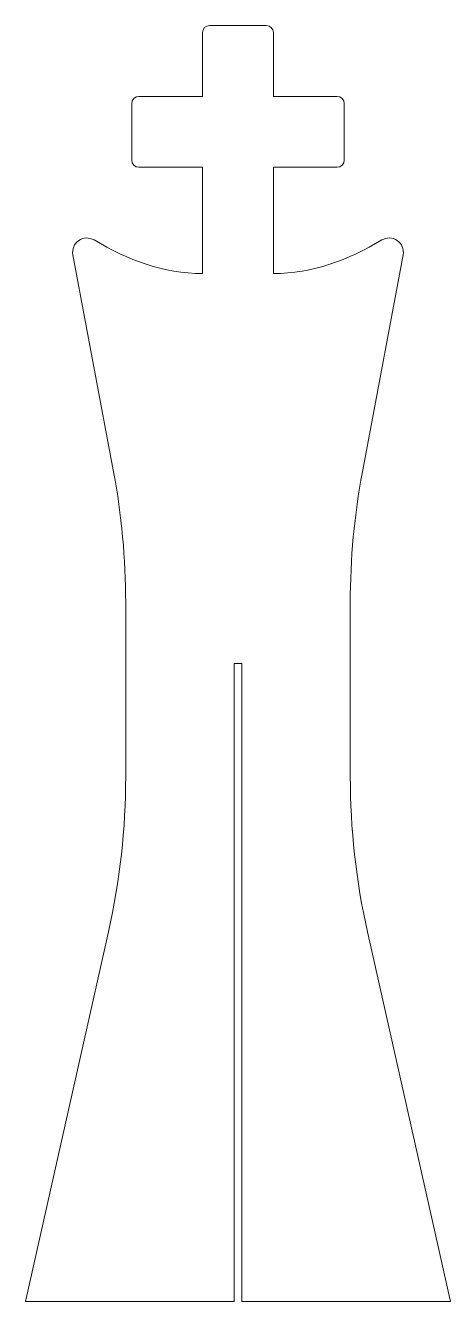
# Model space of a CAD drawing. Header units: inches. Extents: x 0.6 to 9.6, y -9.7 to 17.3.
import ezdxf

# ---------------------------------------------------------------- set-up
doc = ezdxf.new("R2010")
doc.units = ezdxf.units.IN
doc.header["$MEASUREMENT"] = 0
doc.layers.add('VISIBLE', color=7, linetype='Continuous', lineweight=0)

msp = doc.modelspace()

# ---------------------------------------------------------------- linework, layer by layer
at = {"layer": 'VISIBLE'}
for p, q in [((4.454, 17.323), (5.654, 17.323)), ((4.304, 15.823), (4.304, 17.173)), ((5.804, 17.173), (5.804, 15.823)), ((2.804, 14.473), (2.804, 15.673)), ((2.954, 15.823), (4.304, 15.823)), ((5.804, 15.823), (7.154, 15.823)), ((7.304, 15.673), (7.304, 14.473)), ((4.304, 14.323), (2.954, 14.323)), ((4.304, 12.073), (4.304, 14.323)), ((5.804, 14.323), (5.804, 12.073)), ((7.154, 14.323), (5.804, 14.323)), ((2.419, 7.876), (1.557, 12.473)), ((8.551, 12.473), (7.689, 7.876)), ((2.676, 1.433), (2.676, 5.112)), ((7.432, 5.112), (7.432, 1.433)), ((4.976, -9.677), (4.976, 3.823)), ((4.976, 3.823), (5.133, 3.823)), ((5.133, 3.823), (5.133, -9.677)), ((0.554, -9.677), (2.311, -1.855)), ((7.797, -1.855), (9.554, -9.677)), ((4.976, -9.677), (0.554, -9.677)), ((9.554, -9.677), (5.133, -9.677))]:
    msp.add_line(p, q, dxfattribs=at)
for centre, radius, start, end in [((4.454, 17.173), 0.15, 90, 180), ((5.654, 17.173), 0.15, 0, 90), ((2.954, 15.673), 0.15, 90, 180), ((7.154, 15.673), 0.15, 360, 90), ((2.954, 14.473), 0.15, 180, 270), ((7.154, 14.473), 0.15, 270, 0), ((1.852, 12.528), 0.3, 59.0095, 190.6197), ((8.256, 12.528), 0.3, 349.3803, 120.9905), ((-12.324, 5.112), 15, 0, 10.6197), ((22.432, 5.112), 15, 169.3803, 180), ((-12.324, 1.433), 15, 347.3395, 0), ((22.432, 1.433), 15, 180, 192.6605)]:
    msp.add_arc(centre, radius, start, end, dxfattribs=at)
for points in [[(2.007, 12.786), (2.715, 12.36), (3.48, 12.073), (4.304, 12.073)], [(5.804, 12.073), (6.628, 12.073), (7.394, 12.36), (8.102, 12.786)]]:
    msp.add_open_spline(points, degree=3, dxfattribs=at)

doc.saveas('drawing.dxf')
